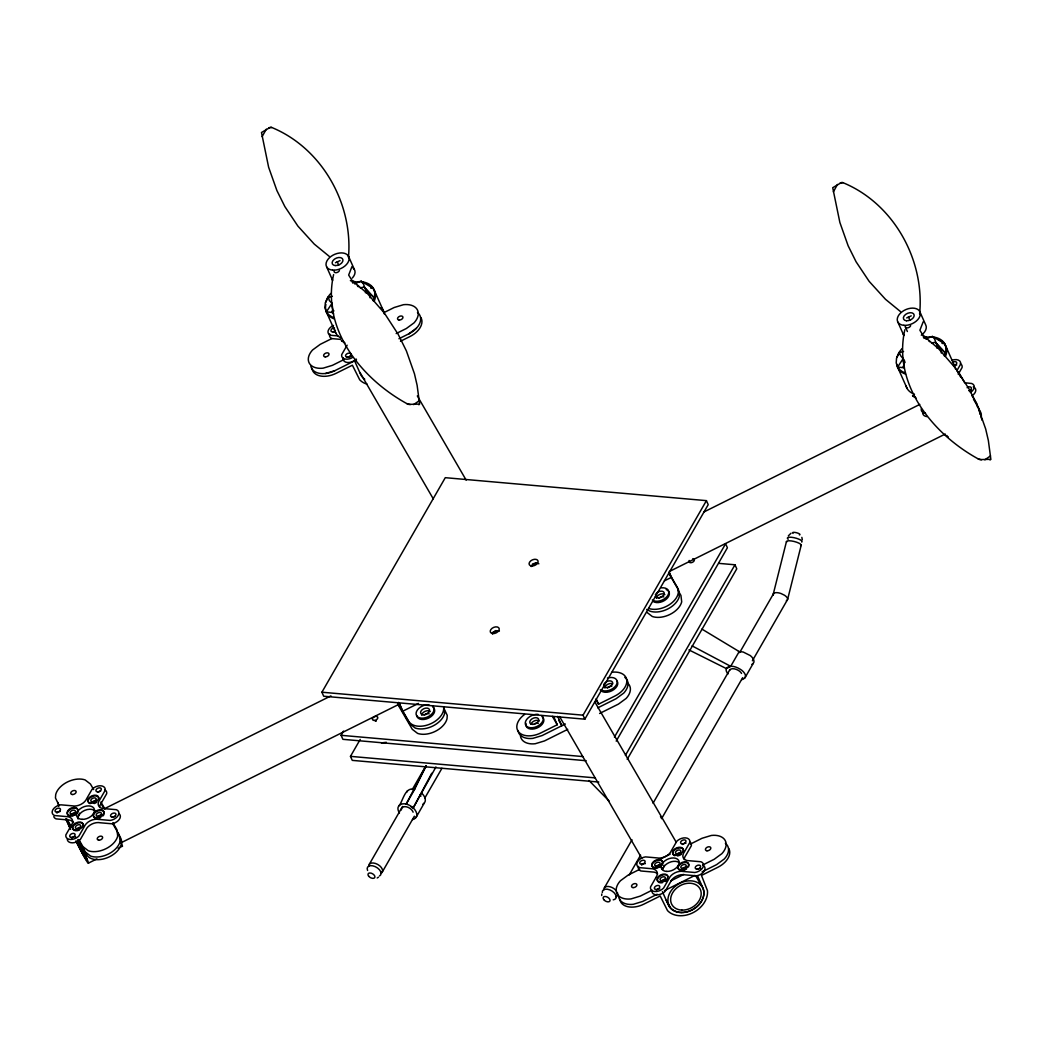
<?xml version="1.0" encoding="UTF-8"?>
<svg xmlns="http://www.w3.org/2000/svg" width="1043" height="1043" viewBox="0 0 1043 1043"><rect width="100%" height="100%" fill="white"/><g stroke="black" fill="none" stroke-linecap="round" stroke-linejoin="round"><path stroke-width="1.5" d="M601.707 895.52L601.759 894.034M348.453 257.452C353.251 203.893 322.026 148.132 271.754 127.481A4.55 2.816 -48.7 0 0 270.228 127.337L261.493 132.5L268.625 167.232L276.903 190.569L284.856 206.579L297.92 226.135L314.256 244.088L329.249 256.356M919.6 314.086C924.932 260.085 893.747 203.528 842.992 182.681A4.55 2.816 -48.7 0 0 841.453 182.551L832.718 187.714L839.863 222.433L848.128 245.77L856.081 261.78L869.145 281.349L885.481 299.289L900.474 311.57M57.913 802.458L58.851 806.33M332.339 296.238A7.484 4.759 -24 0 1 328.362 297.007L329.327 300.58L332.013 303.304L333.134 312.561L333.773 310.618M360.291 287.998A7.484 4.759 -24 0 1 364.268 287.229L374.241 297.881L370.317 293.957L366.654 292.588L363.316 283.657L361.152 281.219A31.303 19.908 -24 0 0 357.345 282.666L354.659 283.931M366.693 292.014L366.654 292.588A7.484 4.759 -24 0 0 365.35 292.666M370.056 297.79L370.317 293.957L364.268 287.229M903.577 351.452A7.484 4.759 -24 0 1 899.587 352.208C899.431 356.628 904.464 358.284 905.037 362.534M931.516 343.199A7.484 4.759 -24 0 1 935.493 342.443L945.466 353.095L941.542 349.17L937.879 347.801L934.541 338.858L932.377 336.433A31.303 19.908 -24 0 0 928.57 337.88L925.884 339.144M937.918 347.228L937.879 347.801A7.484 4.759 -24 0 0 936.588 347.867M941.281 353.003L941.542 349.17L935.493 342.443M977.669 407.383L976.73 403.498L972.715 396.575M979.964 414.11L979.116 408.856L973.497 399.169M773.319 595.227A7.953 3.416 21.3 0 1 773.228 594.275L786.435 541.617M752.381 660.793L787.608 599.438L801.207 545.202M351.96 266.591L348.662 275.052L351.882 280.254L367.279 293.422L384.385 313.109L398.165 334.295L406.418 350.969L414.462 373.798L417.122 385.323L419.625 404.084L408.726 404.397A4.55 2.66 -0.2 0 1 406.926 403.654C361.36 378.622 321.322 329.275 333.617 274.544M923.185 321.805L919.887 330.253L923.107 335.468L938.504 348.636L955.61 368.322L969.39 389.508L977.643 406.183L985.687 429.012L988.36 440.537L990.85 459.298L979.951 459.598A4.55 2.66 -0.2 0 1 978.151 458.868C932.585 433.836 892.56 384.489 904.842 329.744M373.081 300.723L374.489 297.268L374.815 292.588L373.433 288.429L361.152 281.219L363.016 283.409M944.306 355.937L945.727 352.482L946.04 347.801L944.658 343.642L932.377 336.433M426.326 765.797L406.17 804.101L414.645 789.355L425.857 765.927M411.164 806.839L413.197 807.947L431.763 773.241M325.546 302.431L328.362 297.007M773.228 594.275L774.493 592.959A7.457 3.207 21.3 0 1 781.024 593.532L784.545 595.266A7.953 3.416 21.3 0 1 787.608 599.438M896.771 357.645L899.587 352.208M741.625 679.58A10.586 5.554 26.2 0 0 743.437 679.097L745.406 676.959A10.274 5.384 26.2 0 0 741.808 670.31C737.753 667.39 731.508 664.456 726.893 667.689L726.202 668.941A10.274 5.384 26.2 0 0 728.04 673.908M744.728 678.211L753.893 662.214A10.274 5.384 26.2 0 0 750.282 655.565L743.137 651.992L738.47 651.575M414.645 789.355C404.371 786.5 403.25 801.598 398.152 807.06A10.274 6.519 33.9 0 0 399.443 812.979M406.64 792.302L407.474 790.79M412.506 819.55A10.586 6.727 33.9 0 0 414.384 818.951L416.626 816.343A10.274 6.519 33.9 0 0 413.758 808.429C410.134 804.831 403.445 801.676 399 805.535M415.792 817.855L425.114 801.598A10.274 6.519 33.9 0 0 422.232 793.671L421.685 793.188M262.145 136.62L266.252 129.215M413.197 807.947L435.948 766.944M833.383 191.821L837.49 184.428M347.123 345.181L341.726 354.568A7.927 5.032 -24 0 0 344.568 358.909A7.927 5.032 -24 0 0 352.208 357.684M321.909 692.213L445.283 477.681L706.424 500.64L708.21 504.656L584.836 719.188L323.695 696.229L321.909 692.213L583.05 715.172L584.836 719.188M586.192 760.725L342.899 739.331L341.1 735.315L343.538 731.078M598.799 782.054L352.26 760.373L350.474 756.358L360.213 739.422M369.365 864.152L402.546 806.461M412.259 789.564L426.013 765.64M381.973 872.548L414.371 816.2M424.905 797.895L441.919 768.313M583.05 715.172L706.424 500.64M614.418 737.114L725.615 543.755L727.401 547.771L616.204 741.13M625.409 755.328L734.976 564.784L718.757 563.363M627.195 759.343L736.775 568.813L734.976 564.784M688.941 649.906L726.397 668.602L730.7 666.321L739.187 651.575L701.939 629.112M604.484 887.645L632.006 839.798M653.048 803.201L729.931 669.502M739.643 652.618L773.632 593.506M629.242 874.908L640.585 855.182M661.64 818.559L742.655 677.689M956.731 370.917L960.59 364.216A7.927 5.032 -24 0 0 951.659 360.37M958.23 374.268L962.076 367.566A7.927 5.032 -24 0 0 960.407 363.72M332.013 303.304L326.368 311.883A26.336 16.753 -24 0 0 333.734 317.58M788.352 535.841L790.985 533.234M416.405 328.232L408.726 333.877A19.009 12.099 -24 0 0 417.474 312.483M422.871 804.205L424.279 803.11M413.628 404.606L419.286 400.695M984.853 459.82L990.511 455.895M751.912 664.352L753.202 663.465M352.834 283.188L355.141 281.688L350.383 280.658M924.059 338.388L926.367 336.902L923.198 336.211M786.344 600.755L787.204 600.22M377.201 877.984L378.479 877.189M335.455 262.732L340.005 260.646M906.693 317.932L911.23 315.86M419.273 404.554L418.673 404.671M990.498 459.754L989.898 459.872M331.83 338.571L320.24 344.346L312.561 349.992A19.009 12.099 -24 0 0 323.108 368.166L332.417 365.337L344.007 359.561M384.007 312.574L394.163 307.516L403.472 304.699A19.009 12.099 -24 0 1 414.019 322.874L406.34 328.519L396.184 333.564M348.362 357.397L351.256 355.95M356.537 359.874L334.803 370.695L325.494 373.524M398.947 338.74L408.804 333.825M400.473 341.257L409.99 336.511A19.009 12.099 -24 0 0 420.903 317.554M104.874 808.508L330.918 695.89M703.947 511.957L919.783 404.423M120.154 843.213L400.16 703.712M669.645 571.368L945.271 434.044M88.433 863.122L96.921 858.897M118.172 848.311L122.409 846.199M399.208 702.995L402.846 711.17L418.426 703.412M664.43 580.847L671.509 577.314L677.35 587.392A19.009 12.099 -24 0 1 670.636 603.806A19.009 12.099 -24 0 1 648.681 608.447M553.624 716.58L557.262 724.742L540.952 732.877A19.009 12.099 -24 0 1 518.801 732.147A19.009 12.099 -24 0 1 524.577 714.429M596.114 699.97L598.552 704.181L614.875 696.046A19.009 12.099 -24 0 0 626.765 680.088A19.009 12.099 -24 0 0 612.006 672.227M565.332 723.998L542.138 735.55L532.83 738.379A19.009 12.099 -24 0 1 518.058 730.517M597.756 707.845L616.061 698.732L623.74 693.087A19.009 12.099 -24 0 0 624.809 677.337M567.718 729.357L544.524 740.921L535.215 743.737A19.009 12.099 -24 0 1 520.444 735.876M599.608 713.477L618.447 704.09L626.126 698.445A19.009 12.099 -24 0 0 627.195 682.696M639.711 869.327L628.121 875.103L620.442 880.748A19.009 12.099 -24 0 0 630.989 898.923L640.298 896.093L651.888 890.318M660.01 859.223L670.154 854.165M690.44 844.061L702.043 838.272L711.352 835.456A19.009 12.099 -24 0 1 721.899 853.63L714.22 859.276L702.617 865.051M670.74 880.931L683.778 874.438M657.181 894.242L642.684 901.452L633.375 904.281A19.009 12.099 -24 0 1 618.603 896.419M664.43 890.631L694.86 875.455M702.108 871.857L716.606 864.634L724.285 858.989A19.009 12.099 -24 0 0 725.354 843.239M352.195 282.171L360.578 281.584A26.336 16.753 -24 0 1 373.433 288.429L370.76 288.181M923.42 337.371L931.803 336.798A26.336 16.753 -24 0 1 944.658 343.642L941.985 343.382M381.425 742.89L386.301 742.316M268.964 127.794L271.754 127.481M840.189 183.007L842.992 182.681M337.684 335.898L330.54 335.272A7.927 5.032 -24 0 1 328.193 330.683A7.927 5.032 -24 0 1 333.512 325.455M340.592 339.379L332.026 338.623A7.927 5.032 -24 0 1 329.692 334.034M341.1 735.315L582.776 756.566M350.474 756.358L595.397 777.895M904.959 372.794A26.336 16.753 -24 0 1 897.593 367.097L903.251 358.505L904.359 367.775L897.593 367.097L896.211 362.925L896.524 358.257L898.518 353.381A26.336 16.753 -24 0 1 902.052 348.636M978.151 458.868L981.502 459.78M406.926 403.654L410.277 404.567M692.122 645.891L730.7 666.321M914.841 396.966L912.534 395.74L914.998 397.409M916.236 398.243L913.603 395.779M343.616 341.765L341.309 340.526L343.773 342.195M344.177 342.586L345.011 343.03M646.712 609.438L649.88 611.12A19.009 12.099 -24 0 0 679.319 596.453L678.55 590.077L668.915 573.467M589.008 780.529L609.216 801.128M903.055 366.354L904.281 367.736M646.947 612.371L652.266 616.478A19.009 12.099 -24 0 0 681.705 601.824L680.936 595.436L677.715 589.908M331.83 311.14L333.056 312.522L326.368 311.883L324.986 307.724L325.299 303.044L327.293 298.168A26.336 16.753 -24 0 1 330.827 293.435M958.269 371.673L964.697 382.742L971.789 383.511A7.927 5.032 -24 0 1 970.303 392.533M958.126 372.664L960.655 377.031M978.842 409.012L980.303 411.542A19.009 12.099 -24 0 1 981.072 417.917M417.317 395.923L466.169 480.132M594.901 702.056L676.32 842.405M695.85 876.094L701.561 885.911M359.978 372.481L433.249 498.802M559.543 716.515L641.771 858.272M666.203 900.37L670.271 907.397M558.605 720.139L561.851 725.732L557.679 716.358M552.386 716.345L557.262 724.742M443.849 708.197L447.251 715.355L447.03 718.731A19.009 12.099 -24 0 1 417.591 733.398L412.272 729.292L397.826 704.377M402.846 711.17L408.687 721.248A19.009 12.099 -24 0 0 429.507 724.285A19.009 12.099 -24 0 0 443.679 707.323M397.852 703.178L409.886 723.92L415.205 728.04A19.009 12.099 -24 0 0 444.644 713.373L443.875 706.998M93.661 789.577L90.441 784.036L85.122 779.929A19.009 12.099 -24 0 0 55.696 794.597L55.462 797.973L58.864 805.131M100.884 802.028L104.9 808.951M112.918 822.784L116.933 829.693L117.703 836.082A19.009 12.099 -24 0 1 88.264 850.749L82.945 846.629L78.929 839.719M101.666 804.622L103.27 807.386M112.905 823.996L119.319 835.065L120.088 841.44A19.009 12.099 -24 0 1 90.65 856.107L85.33 851.988L78.108 839.537M117.585 832.705L120.519 837.738A19.009 12.099 -24 0 1 109.606 856.707A19.009 12.099 -24 0 1 86.53 854.673L80.676 844.595L87.09 859.119A23.129 1.212 63.5 0 1 86.426 860.736A23.129 1.212 63.5 0 1 75.93 840.997M66.895 818.964L71.706 827.255M66.074 818.781L70.885 827.086M945.258 344.985L954.202 365.089A26.336 16.753 -24 0 1 955.584 369.248M919.652 311.322L925.623 324.725A12.164 7.744 -24 0 1 921.321 335.233M908.44 316.942L909.926 320.292M905.454 327.15L907.397 331.531M897.906 322.157L903.864 335.559A12.164 7.744 -24 0 1 903.225 333.643M898.179 368.427L907.136 388.531M669.085 571.877L671.509 577.314M669.098 572.542L671.483 577.9M697.493 875.794L702.865 887.854A19.296 14.85 -30.1 0 1 691.665 910.044A19.296 14.85 -30.1 0 1 668.367 905.037L662.396 891.635M596.127 698.732L598.552 704.181M374.033 289.771L382.977 309.875M348.427 256.109L354.385 269.511M337.215 261.728L338.701 265.078M326.668 266.956L332.639 280.358A12.164 7.744 -24 0 1 332 278.429M354.594 360.839L360.552 374.241A19.296 14.85 -30.1 0 0 364.737 379.183M326.954 313.226L335.911 333.33M398.648 702.369L402.82 711.756M78.264 839.811L84.235 853.213A19.296 1.017 63.5 0 1 85.643 858.676A19.296 1.017 63.5 0 1 76.282 841.258M66.504 819.85L70.689 829.237M65.892 819.094L70.129 828.624M801.845 537.354L802.315 539.739M914.502 394.228A26.336 16.753 -24 0 1 906.028 385.832M939.091 339.757A26.336 16.753 -24 0 1 945.532 356.25M905.559 374.124A26.336 16.753 -24 0 1 896.811 364.268M928.909 340.983A1.903 1.212 -24 0 1 929.535 341.7M910.656 325.572A2.855 1.812 -24 0 1 907.514 327.88A2.855 1.812 -24 0 1 905.337 326.198M375.676 721.117A2.855 1.812 -24 0 1 376.327 720.765M692.787 558.67A2.855 1.812 -24 0 1 694.077 560.899A2.855 1.812 -24 0 1 690.466 562.698A2.855 1.812 -24 0 1 689.175 560.469M375.337 721.208A2.855 1.812 -24 0 1 375.962 720.83M967.109 387.709A2.855 1.812 -24 0 1 971.229 387.566A2.855 1.812 -24 0 1 968.986 390.708M969.221 390.682A2.855 1.812 -24 0 1 971.294 390.212M952.533 362.442A2.855 1.812 -24 0 1 956.705 362.586A2.855 1.812 -24 0 1 953.563 365.637M954.645 365.415A2.855 1.812 -24 0 1 956.718 364.972M927.018 416.6A7.927 5.032 -24 0 1 922.807 411.998M925.532 413.25A7.927 5.032 -24 0 1 921.321 408.647M973.275 386.862A7.927 5.032 -24 0 1 971.802 395.884M93.766 816.982A5.697 3.624 -24 0 1 98.42 810.737A5.697 3.624 -24 0 1 104.196 813.814M103.765 814.87A5.697 3.624 -24 0 1 102.996 815.9M100.689 817.595A5.697 3.624 -24 0 1 99.307 818.142M95.369 818.22A5.697 3.624 -24 0 1 94.418 817.712M92.266 802.354A2.855 1.812 -24 0 1 96.464 800.672M67.287 839.341A7.927 5.032 -24 0 0 72.332 842.822A7.927 5.032 -24 0 0 80.428 839.341L85.826 829.954A10.078 6.414 -24 0 1 100.245 822.771L111.666 823.774A7.927 5.032 -24 0 0 119.267 819.433A7.927 5.032 -24 0 0 118.915 813.618M70.442 816.161A5.697 3.624 -24 0 1 68.082 811.363A5.697 3.624 -24 0 1 75.878 808.26A5.697 3.624 -24 0 1 76.882 813.605M75.839 814.531A5.697 3.624 -24 0 1 74.575 815.287M73.193 815.848A5.697 3.624 -24 0 1 71.784 816.147M79.281 830.137A5.697 3.624 -24 0 1 72.684 828.194A5.697 3.624 -24 0 1 78.799 822.744A5.697 3.624 -24 0 1 83.271 826.577M90.115 803.697A5.697 3.624 -24 0 1 91.575 796.8A5.697 3.624 -24 0 1 98.876 799.16M96.712 802.184A5.697 3.624 -24 0 1 94.092 803.54M71.315 815.013A2.855 1.812 -24 0 1 75.826 812.992M79.346 813.188A5.697 3.624 -24 0 1 78.082 816.278M97.403 817.438A2.855 1.812 -24 0 1 101.81 815.235M76.634 829.693A2.855 1.812 -24 0 1 81.041 827.49M71.876 837.998A2.855 1.812 -24 0 1 75.696 836.903M113.165 817.256A2.855 1.812 -24 0 1 115.173 816.421M98.577 791.976A2.855 1.812 -24 0 1 100.61 791.181M56.974 813.071A2.855 1.812 -24 0 1 60.064 811.506M53.793 816.578A7.927 5.032 -24 0 0 56.179 818.898L67.599 819.902A10.456 6.649 -24 0 1 73.584 822.666M78.056 819.003A9.504 6.049 -24 0 1 84.652 810.398A9.504 6.049 -24 0 1 95.343 811.48M104.965 789.916A7.927 5.032 -24 0 1 106.647 793.749L101.249 803.136A10.078 6.414 -24 0 0 99.672 807.478M680.023 870.279A5.697 3.624 -24 0 1 679.11 865.39A5.697 3.624 -24 0 1 686.255 862.535A5.697 3.624 -24 0 1 688.432 866.942M686.62 868.897A5.697 3.624 -24 0 1 682.565 870.501M676.711 854.947A2.855 1.812 -24 0 1 680.531 852.626M638.499 866.381A7.927 5.032 -24 0 0 640.832 870.97L652.266 871.974A10.456 6.649 -24 0 1 657.651 873.93M652.031 890.266A7.927 5.032 -24 0 0 656.243 894.855A7.927 5.032 -24 0 0 665.082 891.413L670.48 882.026A10.078 6.414 -24 0 1 684.899 874.842L696.333 875.846A7.927 5.032 -24 0 0 703.921 871.505A7.927 5.032 -24 0 0 703.582 865.69M652.97 867.476A5.697 3.624 -24 0 1 654.73 861.557A5.697 3.624 -24 0 1 662.331 861.414A5.697 3.624 -24 0 1 659.241 867.359M657.859 867.906A5.697 3.624 -24 0 1 653.909 867.985M667.924 878.649A5.697 3.624 -24 0 1 665.265 881.544M662.527 882.639A5.697 3.624 -24 0 1 658.772 882.339M657.964 881.713A5.697 3.624 -24 0 1 660.91 875.638A5.697 3.624 -24 0 1 668.041 876.641M674.782 855.755A5.697 3.624 -24 0 1 673.687 850.932A5.697 3.624 -24 0 1 680.805 847.972A5.697 3.624 -24 0 1 683.139 852.287M681.379 854.256A5.697 3.624 -24 0 1 677.35 855.938M655.982 867.072A2.855 1.812 -24 0 1 660.493 865.064M664 865.26A5.697 3.624 -24 0 1 661.692 869.275M682.057 869.497A2.855 1.812 -24 0 1 686.477 867.307M661.888 880.722A2.855 1.812 -24 0 1 666.177 879.823M656.529 890.057A2.855 1.812 -24 0 1 659.776 888.832M697.819 869.327A2.855 1.812 -24 0 1 700.518 868.467M682.722 844.517A2.855 1.812 -24 0 1 684.56 843.396M685.264 843.252A2.855 1.812 -24 0 1 685.942 843.239M641.641 865.142A2.855 1.812 -24 0 1 645.369 863.63M662.722 869.419A9.504 6.049 -24 0 1 669.319 862.47A9.504 6.049 -24 0 1 678.824 862.405M689.632 841.975A7.927 5.032 -24 0 1 691.3 845.821L685.903 855.208A10.078 6.414 -24 0 0 684.325 859.549M356.276 359.066A7.927 5.032 -24 0 1 347.436 362.508A7.927 5.032 -24 0 1 343.225 357.918M348.258 357.254A2.855 1.812 -24 0 1 350.969 356.484M335.455 330.866A2.855 1.812 -24 0 1 330.983 330.97A2.855 1.812 -24 0 1 334.438 327.88M333.278 332.3A2.855 1.812 -24 0 1 335.233 331.322M334.881 370.656A19.009 12.099 -24 0 1 310.801 365.624M121.079 842.183A23.129 1.212 63.5 0 1 122.031 846.134M120.427 841.662A19.296 1.017 63.5 0 1 120.375 842.744M948.23 436.926A23.129 1.212 63.5 0 1 946.783 435.413M981.88 418.647A23.129 1.212 63.5 0 1 981.828 419.938M619.803 899.105A19.009 12.099 -24 0 0 643.883 904.138L660.193 896.015L667.52 910.617A23.129 17.809 -30.1 0 0 692.878 912.755A23.129 17.809 -30.1 0 0 707.467 890.709L701.483 875.442L717.793 867.307A19.009 12.099 -24 0 0 728.705 848.35M367.058 384.15A23.129 17.809 -30.1 0 1 359.718 379.821L352.391 365.206L336.068 373.342A19.009 12.099 -24 0 1 312 368.309M531.161 566.571A4.759 3.025 -24 0 1 538.879 563.781M492.426 633.896A4.759 3.025 -24 0 1 499.414 631.08M368.74 866.407A7.601 4.42 29.9 0 1 377.749 864.451A7.601 4.42 29.9 0 1 380.995 873.278M367.592 870.462A7.601 4.42 29.9 0 1 375.324 866.681A7.601 4.42 29.9 0 1 379.456 875.964M792.993 533.39A3.807 0.978 14.1 0 1 796.396 532.699A3.807 0.978 14.1 0 1 799.394 534.942M788.182 539.27A7.601 1.969 14.1 0 1 794.01 537.68A7.601 1.969 14.1 0 1 801.78 542.086M786.618 542.191A7.601 1.969 14.1 0 1 794.088 541.46A7.601 1.969 14.1 0 1 800.894 545.658M617.313 892.417A7.601 4.42 29.9 0 1 616.113 896.771M603.858 889.901A7.601 4.42 29.9 0 1 608.395 886.472A7.601 4.42 29.9 0 1 616.478 891.009M602.319 892.573A7.601 4.42 29.9 0 1 612.176 891.139A7.601 4.42 29.9 0 1 613.245 899.848M741.521 673.452A6.532 3.429 26.2 0 0 738.235 670.323A6.701 3.507 26.2 0 0 730.152 669.619A6.532 3.429 26.2 0 0 729.709 670.414M419.912 794.87A6.532 4.146 33.9 0 1 420.929 796.135M660.493 816.473A10.274 6.519 33.9 0 1 661.536 818.546M401.399 809.916A6.532 4.146 33.9 0 1 402.063 807.79A6.701 4.25 33.9 0 1 410.147 808.508A6.532 4.146 33.9 0 1 413.106 812.197M533.99 724.337A2.855 1.812 -24 0 1 538.279 723.425M607.521 688.015A2.855 1.812 -24 0 1 611.719 686.346M424.814 714.729A2.855 1.812 -24 0 1 429.103 713.829M659.098 598.33A2.855 1.812 -24 0 1 663.778 596.909M421.763 715.237A4.759 3.025 -24 0 1 425.101 711.339A4.759 3.025 -24 0 1 430.185 711.561M433.106 707.337A9.504 6.049 -24 0 1 428.725 718.027A9.504 6.049 -24 0 1 416.692 715.511M432.506 705.994A9.504 6.049 -24 0 1 427.382 717.036A9.504 6.049 -24 0 1 416.105 713.06A9.504 6.049 -24 0 1 428.947 704.729M656.438 598.317A4.759 3.025 -24 0 1 659.776 594.419A4.759 3.025 -24 0 1 664.86 594.64M666.19 589.569A9.504 6.049 -24 0 1 666.425 599.086A9.504 6.049 -24 0 1 652.944 601.316M661.379 587.861A9.504 6.049 -24 0 1 667.351 596.114A9.504 6.049 -24 0 1 652.344 599.973M656.555 593.063A4.759 3.025 -24 0 1 663.452 591.785A4.759 3.025 -24 0 1 661.679 596.935A4.759 3.025 -24 0 1 655.408 596.427M655.395 594.784A4.759 3.025 -24 0 1 655.851 593.897M531.017 724.246A4.759 3.025 -24 0 1 534.498 720.843A4.759 3.025 -24 0 1 539.166 721M604.862 688.015A4.759 3.025 -24 0 1 607.639 684.377A4.759 3.025 -24 0 1 612.554 683.856M542.282 716.932A9.504 6.049 -24 0 1 536.767 728.131A9.504 6.049 -24 0 1 525.985 723.425M607.443 678.041A9.504 6.049 -24 0 1 616.778 684.052A9.504 6.049 -24 0 1 602.346 690.505M617.273 681.314A9.504 6.049 -24 0 1 611.824 690.805A9.504 6.049 -24 0 1 600.286 689.788M541.682 715.589A9.504 6.049 -24 0 1 536.558 726.632A9.504 6.049 -24 0 1 525.281 722.656A9.504 6.049 -24 0 1 538.123 714.338M605.918 682.018A4.759 3.025 -24 0 1 612.541 682.305A4.759 3.025 -24 0 1 608.199 687.389A4.759 3.025 -24 0 1 603.819 684.469M604.262 683.595A4.759 3.025 -24 0 1 604.979 682.748M78.186 840.606A19.009 1.004 63.5 0 1 86.725 859.94A19.009 1.004 63.5 0 1 76.621 841.91M70.181 827.712A19.009 1.004 63.5 0 1 70.572 826.786M78.355 841.271A16.14 0.847 63.5 0 1 85.435 857.372A16.14 0.847 63.5 0 1 76.869 842.066M492.413 632.788A5.671 3.611 -24 0 1 493.456 631.862M494.708 631.093A5.671 3.611 -24 0 1 496.09 630.559M532.321 564.289A5.671 3.611 -24 0 1 533.573 563.533M534.942 562.985A5.671 3.611 -24 0 1 536.35 562.685M353.016 267.96A12.164 7.744 -24 0 1 352.325 278.038M371.047 286.408A26.336 16.753 -24 0 1 374.294 301.049M334.334 318.923A26.336 16.753 -24 0 1 325.898 304.387M340.931 337.997A26.336 16.753 -24 0 1 334.529 329.158M381.151 307.529A26.336 16.753 -24 0 1 384.359 314.034M358.31 286.486A1.903 1.212 -24 0 1 358.284 286.825M357.28 285.691A1.903 1.212 -24 0 1 358.218 286.186M333.656 313.865A21.577 13.728 -24 0 1 331.883 312.105M339.431 270.359A2.855 1.812 -24 0 1 335.937 272.692A2.855 1.812 -24 0 1 334.321 270.463M71.276 825.456L65.878 834.843A7.927 5.032 -24 0 0 70.09 839.432A7.927 5.032 -24 0 0 78.929 835.991L84.327 826.604A10.078 6.414 -24 0 1 98.746 819.42L110.18 820.424A7.927 5.032 -24 0 0 118.159 815.496A7.927 5.032 -24 0 0 116.347 809.694L104.913 808.69A10.078 6.414 -24 0 1 99.75 799.785L105.147 790.398A7.927 5.032 -24 0 0 100.936 785.809A7.927 5.032 -24 0 0 92.097 789.251L86.699 798.638A10.078 6.414 -24 0 1 72.28 805.822L60.846 804.818A7.927 5.032 -24 0 0 52.867 809.746A7.927 5.032 -24 0 0 54.679 815.548L66.113 816.552A10.456 6.649 -24 0 1 71.276 825.456M655.93 877.528L650.532 886.915A7.927 5.032 -24 0 0 654.756 891.504A7.927 5.032 -24 0 0 663.596 888.062L668.993 878.675A10.078 6.414 -24 0 1 683.413 871.492L694.834 872.496A7.927 5.032 -24 0 0 702.813 867.567A7.927 5.032 -24 0 0 701 861.766L689.579 860.762A10.078 6.414 -24 0 1 684.417 851.857L689.814 842.47A7.927 5.032 -24 0 0 685.59 837.881A7.927 5.032 -24 0 0 676.751 841.323L671.353 850.71A10.078 6.414 -24 0 1 656.934 857.894L645.513 856.89A7.927 5.032 -24 0 0 637.534 861.818A7.927 5.032 -24 0 0 639.346 867.62L650.767 868.623A10.456 6.649 -24 0 1 655.93 877.528M906.458 320.762A5.697 3.624 -24 0 0 914.176 315.103A5.697 3.624 -24 0 0 905.689 314.36A5.697 3.624 -24 0 0 906.458 320.762M903.838 325.325A12.164 7.744 -24 0 0 920.291 313.252A12.164 7.744 -24 0 0 902.195 311.661A12.164 7.744 -24 0 0 903.838 325.325M373.929 720.4A2.855 1.812 -24 0 0 377.788 717.571A2.855 1.812 -24 0 0 373.55 717.193A2.855 1.812 -24 0 0 373.929 720.4M76.947 828.716A2.855 1.812 -24 0 0 80.793 825.887A2.855 1.812 -24 0 0 76.556 825.508A2.855 1.812 -24 0 0 76.947 828.716M96.256 817.79A5.697 3.624 -24 0 0 103.961 812.132A5.697 3.624 -24 0 0 95.487 811.389A5.697 3.624 -24 0 0 96.256 817.79M97.716 816.447A2.855 1.812 -24 0 0 101.562 813.618A2.855 1.812 -24 0 0 97.325 813.253A2.855 1.812 -24 0 0 97.716 816.447M70.142 815.496A5.697 3.624 -24 0 0 77.847 809.837A5.697 3.624 -24 0 0 69.373 809.094A5.697 3.624 -24 0 0 70.142 815.496M76.178 830.072A5.697 3.624 -24 0 0 83.088 823.905A5.697 3.624 -24 0 0 74.144 824.113A5.697 3.624 -24 0 0 76.178 830.072M91.028 803.24A5.697 3.624 -24 0 0 98.603 797.491A5.697 3.624 -24 0 0 90.037 796.904A5.697 3.624 -24 0 0 91.028 803.24M92.371 801.898A2.855 1.812 -24 0 0 96.217 799.068A2.855 1.812 -24 0 0 91.98 798.69A2.855 1.812 -24 0 0 92.371 801.898M71.185 837.425A2.855 1.812 -24 0 0 75.109 834.648A2.855 1.812 -24 0 0 70.911 834.191A2.855 1.812 -24 0 0 71.185 837.425M112.149 817.073A2.855 1.812 -24 0 0 115.956 814.205A2.855 1.812 -24 0 0 111.666 813.905A2.855 1.812 -24 0 0 112.149 817.073M97.455 791.833A2.855 1.812 -24 0 0 101.314 789.016A2.855 1.812 -24 0 0 97.09 788.625A2.855 1.812 -24 0 0 97.455 791.833M56.961 812.21A2.855 1.812 -24 0 0 60.416 809.12A2.855 1.812 -24 0 0 55.931 809.225A2.855 1.812 -24 0 0 56.961 812.21M71.445 814.14A2.855 1.812 -24 0 0 75.461 811.441A2.855 1.812 -24 0 0 71.354 810.854A2.855 1.812 -24 0 0 71.445 814.14M82.071 819.355A9.504 6.049 -24 0 0 94.457 809.59A9.504 6.049 -24 0 0 80.011 808.925A9.504 6.049 -24 0 0 82.071 819.355M661.601 880.787A2.855 1.812 -24 0 0 665.46 877.945A2.855 1.812 -24 0 0 661.223 877.58A2.855 1.812 -24 0 0 661.601 880.787M680.923 869.862A5.697 3.624 -24 0 0 688.628 864.204A5.697 3.624 -24 0 0 680.153 863.461A5.697 3.624 -24 0 0 680.923 869.862M682.37 868.519A2.855 1.812 -24 0 0 686.229 865.69A2.855 1.812 -24 0 0 681.992 865.312A2.855 1.812 -24 0 0 682.37 868.519M654.808 867.567A5.697 3.624 -24 0 0 662.514 861.909A5.697 3.624 -24 0 0 654.039 861.166A5.697 3.624 -24 0 0 654.808 867.567M660.845 882.143A5.697 3.624 -24 0 0 667.755 875.977A5.697 3.624 -24 0 0 658.798 876.185A5.697 3.624 -24 0 0 660.845 882.143M675.695 855.312A5.697 3.624 -24 0 0 683.269 849.563A5.697 3.624 -24 0 0 674.691 848.976A5.697 3.624 -24 0 0 675.695 855.312M677.024 853.969A2.855 1.812 -24 0 0 680.883 851.14A2.855 1.812 -24 0 0 676.646 850.762A2.855 1.812 -24 0 0 677.024 853.969M655.851 889.496A2.855 1.812 -24 0 0 659.776 886.706A2.855 1.812 -24 0 0 655.578 886.25A2.855 1.812 -24 0 0 655.851 889.496M696.815 869.145A2.855 1.812 -24 0 0 700.609 866.277A2.855 1.812 -24 0 0 696.333 865.977A2.855 1.812 -24 0 0 696.815 869.145M682.122 843.904A2.855 1.812 -24 0 0 685.981 841.088A2.855 1.812 -24 0 0 681.744 840.697A2.855 1.812 -24 0 0 682.122 843.904M641.614 864.269A2.855 1.812 -24 0 0 645.069 861.192A2.855 1.812 -24 0 0 640.598 861.296A2.855 1.812 -24 0 0 641.614 864.269M656.099 866.212A2.855 1.812 -24 0 0 660.128 863.513A2.855 1.812 -24 0 0 656.021 862.913A2.855 1.812 -24 0 0 656.099 866.212M666.738 871.426A9.504 6.049 -24 0 0 679.123 861.661A9.504 6.049 -24 0 0 664.665 860.996A9.504 6.049 -24 0 0 666.738 871.426M347.045 357.149A2.855 1.812 -24 0 0 350.956 354.359A2.855 1.812 -24 0 0 346.771 353.903A2.855 1.812 -24 0 0 347.045 357.149M399.091 320.032A2.855 1.812 -24 0 0 402.95 317.202A2.855 1.812 -24 0 0 398.7 316.824A2.855 1.812 -24 0 0 399.091 320.032M325.168 356.862A2.855 1.812 -24 0 0 329.027 354.02A2.855 1.812 -24 0 0 324.79 353.655A2.855 1.812 -24 0 0 325.168 356.862M706.971 850.788A2.855 1.812 -24 0 0 710.831 847.959A2.855 1.812 -24 0 0 706.593 847.581A2.855 1.812 -24 0 0 706.971 850.788M633.049 887.606A2.855 1.812 -24 0 0 636.908 884.777A2.855 1.812 -24 0 0 632.671 884.412A2.855 1.812 -24 0 0 633.049 887.606M72.293 794.518A2.855 1.812 -24 0 0 76.152 791.689A2.855 1.812 -24 0 0 71.915 791.311A2.855 1.812 -24 0 0 72.293 794.518M98.785 840.176A2.855 1.812 -24 0 0 102.631 837.346A2.855 1.812 -24 0 0 98.394 836.968A2.855 1.812 -24 0 0 98.785 840.176M531.995 566.01A4.759 3.025 -24 0 0 538.045 561.03A4.759 3.025 -24 0 0 530.731 560.873A4.759 3.025 -24 0 0 531.995 566.01M492.844 633.57A4.759 3.025 -24 0 0 499.232 628.812A4.759 3.025 -24 0 0 492.14 628.251A4.759 3.025 -24 0 0 492.844 633.57M368.609 876.094A3.807 2.216 29.9 0 0 374.606 877.776A3.807 2.216 29.9 0 0 371.152 873.16A3.807 2.216 29.9 0 0 368.609 876.094M603.728 899.587A3.807 2.216 29.9 0 0 609.725 901.269A3.807 2.216 29.9 0 0 606.27 896.654A3.807 2.216 29.9 0 0 603.728 899.587M423.94 714.807A4.759 3.025 -24 0 0 429.442 709.54A4.759 3.025 -24 0 0 421.88 709.983A4.759 3.025 -24 0 0 423.94 714.807M532.334 724.39A4.759 3.025 -24 0 0 538.762 719.67A4.759 3.025 -24 0 0 531.695 719.057A4.759 3.025 -24 0 0 532.334 724.39M681.887 910.096A16.14 12.425 -30.1 0 0 700.7 890.409A16.14 12.425 -30.1 0 0 675.16 889.457A16.14 12.425 -30.1 0 0 681.887 910.096M681.157 912.495A19.009 14.641 -30.1 0 0 703.334 889.301A19.009 14.641 -30.1 0 0 673.243 888.167A19.009 14.641 -30.1 0 0 681.157 912.495M335.233 265.561A5.697 3.624 -24 0 0 342.951 259.89A5.697 3.624 -24 0 0 334.464 259.146A5.697 3.624 -24 0 0 335.233 265.561M332.613 270.111A12.164 7.744 -24 0 0 349.066 258.038A12.164 7.744 -24 0 0 330.97 256.448A12.164 7.744 -24 0 0 332.613 270.111"/></g></svg>
